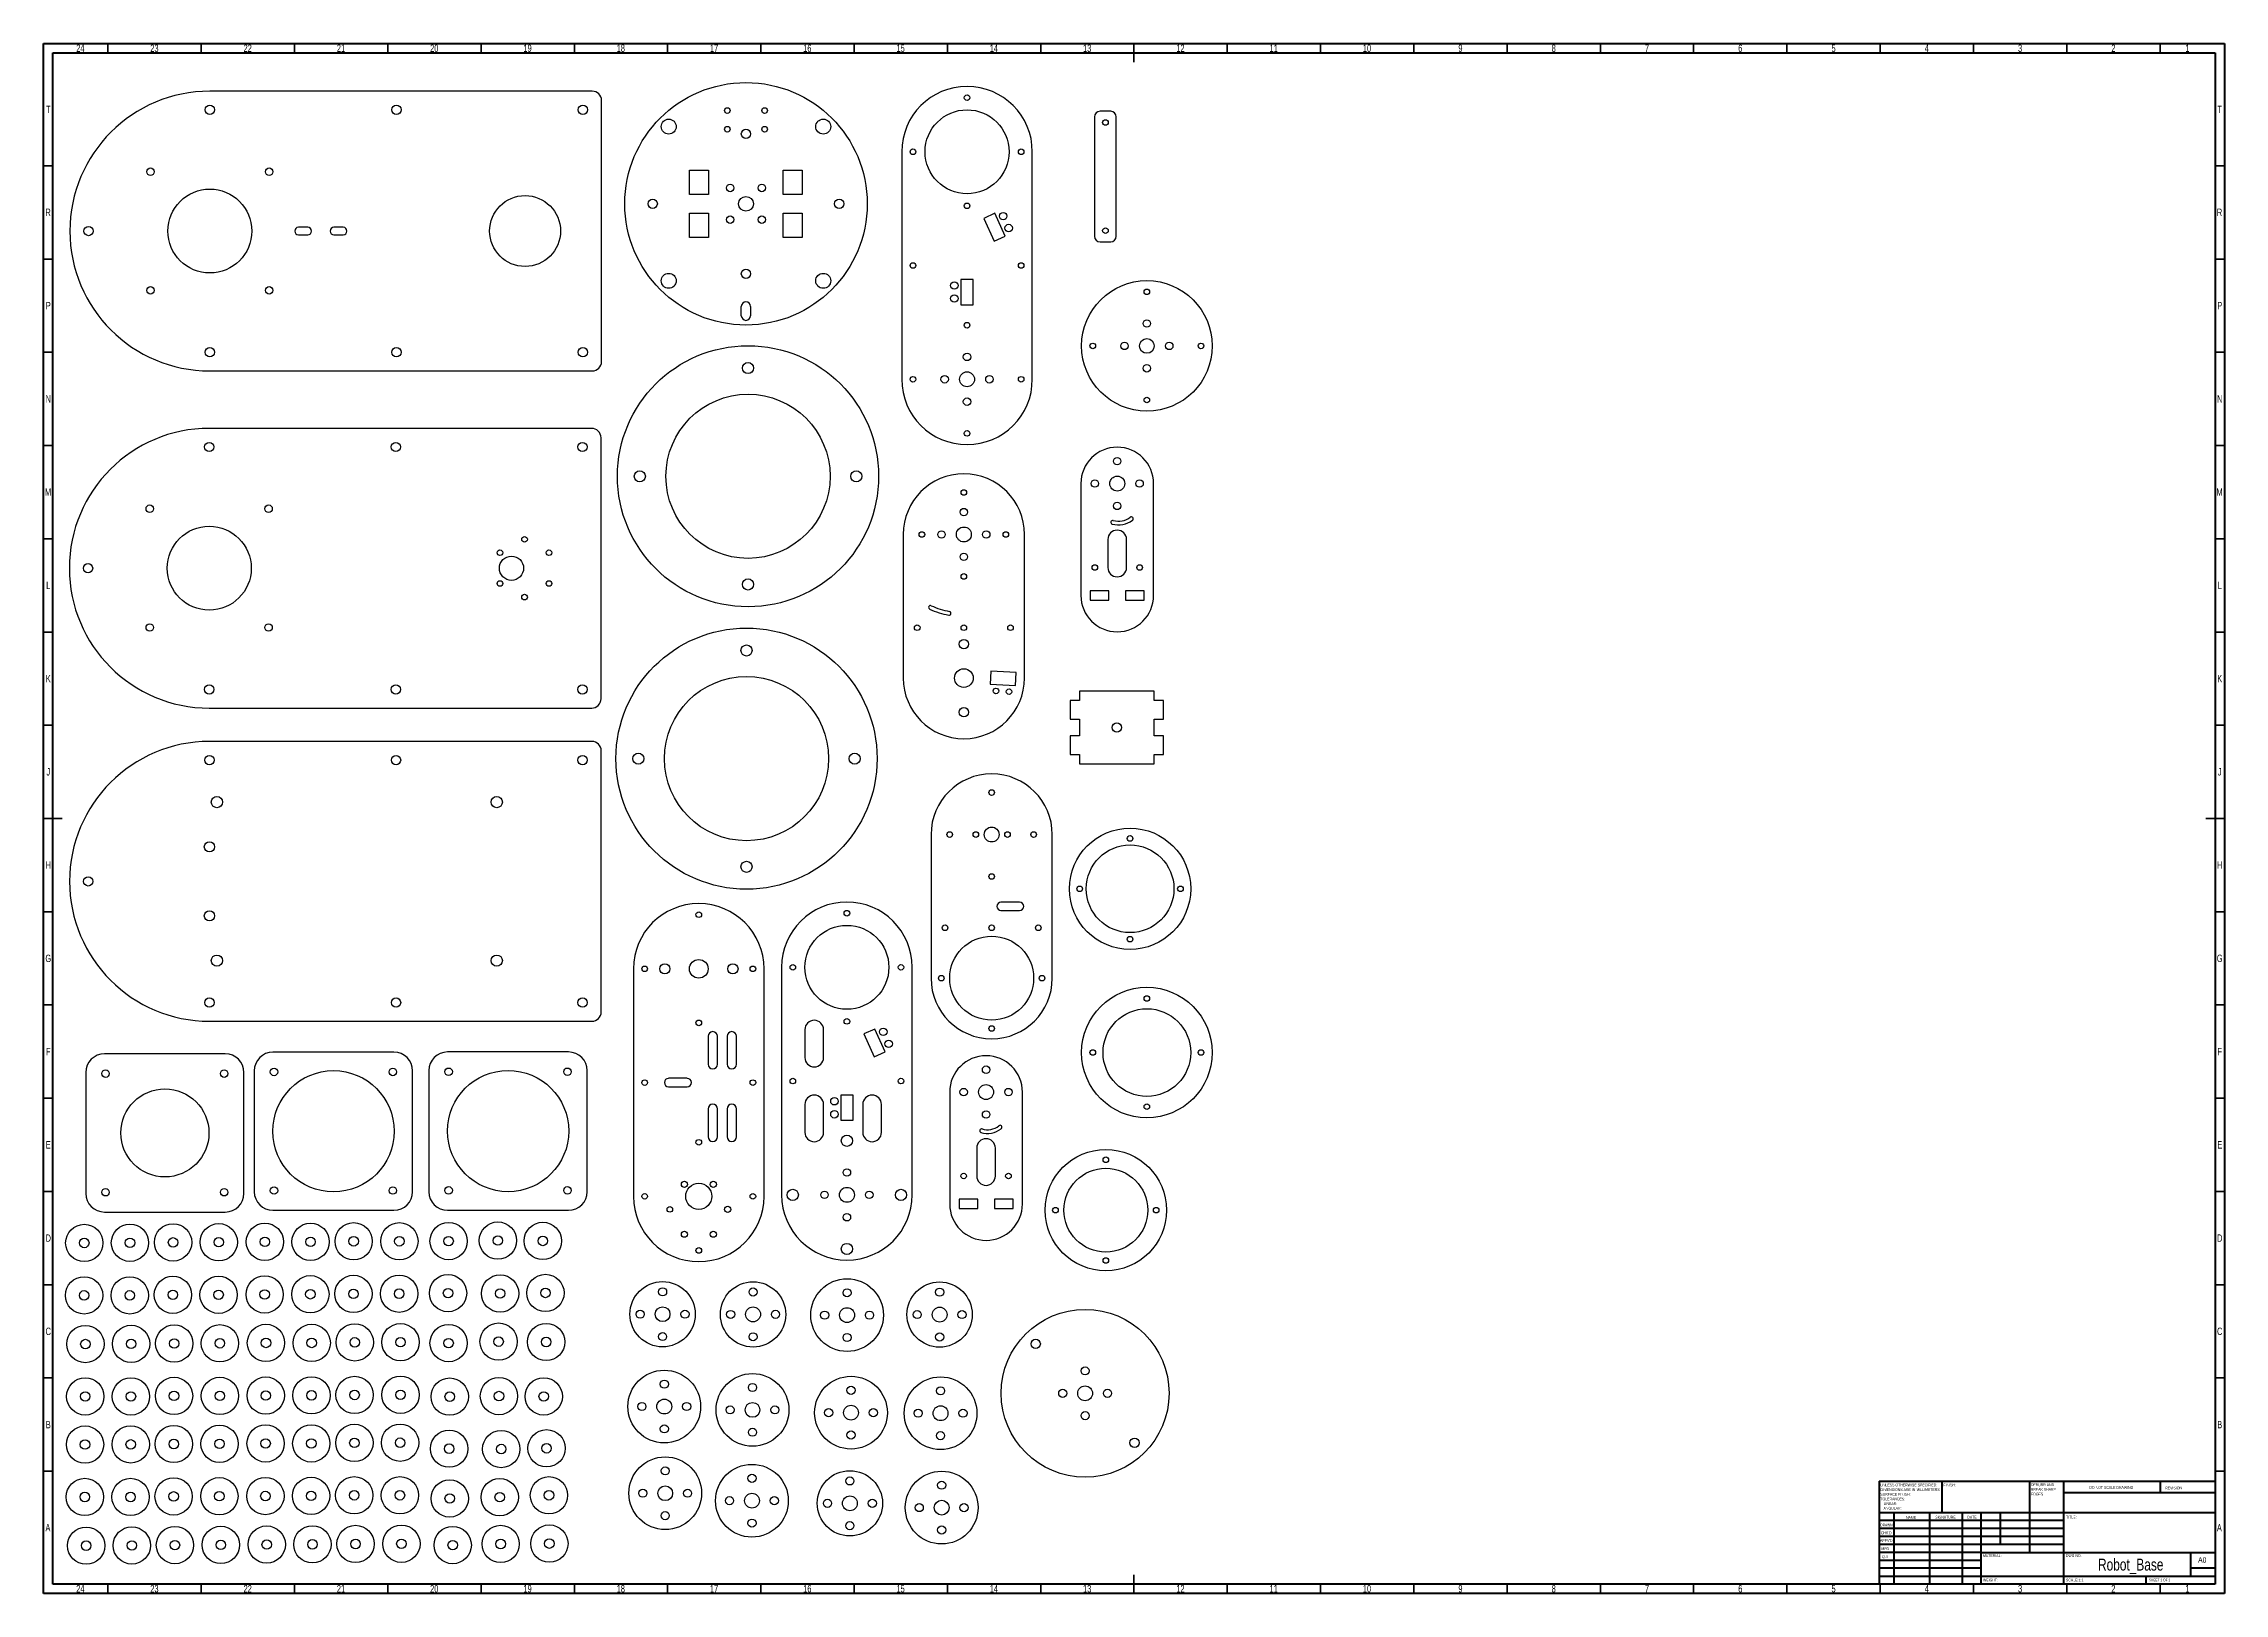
# Model space of a CAD drawing. Header units: millimetres. Extents: x 15 to 1184, y 5 to 836.
import ezdxf

# ---------------------------------------------------------------- set-up
doc = ezdxf.new("R2010")
doc.units = ezdxf.units.MM
doc.styles.add('SLDTEXTSTYLE0', font='TXT', dxfattribs={"width": 0.75})
doc.styles.add('SLDTEXTSTYLE1', font='TXT', dxfattribs={"width": 0.686449})
doc.styles.add('SLDTEXTSTYLE2', font='TXT', dxfattribs={"width": 0.6875})

# ---------------------------------------------------------------- blocks, each defined once
blk = doc.blocks.new('SW_NOTE_0')
at = {"color": 0, "linetype": 'Continuous', "lineweight": 0, "char_height": 1.5, "attachment_point": 1, "style": 'SLDTEXTSTYLE0'}
for s, insert in [('UNLESS OTHERWISE SPECIFIED:', (0, 1.9)), ('TOLERANCES:', (0, -5.6)), ('DIMENSIONS ARE IN MILLIMETERS', (0, -0.6)), ('SURFACE FINISH:', (0, -3.1)), ('ANGULAR:', (1.7, -10.6)), ('LINEAR:', (1.7, -8.1))]:
    blk.add_mtext(s, dxfattribs=dict(at, insert=insert))
blk = doc.blocks.new('SW_NOTE_0_1')
at = {"color": 0, "linetype": 'Continuous', "lineweight": 0, "char_height": 1.5, "attachment_point": 1, "style": 'SLDTEXTSTYLE0'}
for s, insert in [('DEBURR AND', (0, 1.9)), ('BREAK SHARP', (0, -0.6)), ('EDGES', (0, -3.1))]:
    blk.add_mtext(s, dxfattribs=dict(at, insert=insert))

msp = doc.modelspace()

# ---------------------------------------------------------------- linework, layer by layer
at = {"color": 7, "linetype": 'Continuous', "lineweight": 70}
for p, q in [((15, 5), (15, 836)), ((15, 836), (1184, 836)), ((20, 10), (20, 831)), ((20, 831), (1179, 831)), ((1179, 831), (1179, 10)), ((1184, 836), (1184, 5)), ((1184, 5), (15, 5)), ((1179, 10), (20, 10))]:
    msp.add_line(p, q, dxfattribs=at)
at = {"color": 7, "linetype": 'Continuous', "lineweight": 35}
for p, q in [((49.5, 831), (49.5, 836)), ((99.5, 831), (99.5, 836)), ((149.5, 831), (149.5, 836)), ((199.5, 831), (199.5, 836)), ((249.5, 831), (249.5, 836)), ((299.5, 831), (299.5, 836)), ((349.5, 831), (349.5, 836)), ((399.5, 831), (399.5, 836)), ((449.5, 831), (449.5, 836)), ((499.5, 831), (499.5, 836)), ((549.5, 831), (549.5, 836)), ((599.5, 836), (599.5, 826)), ((599.5, 831), (599.5, 836)), ((649.5, 831), (649.5, 836)), ((699.5, 831), (699.5, 836)), ((749.5, 831), (749.5, 836)), ((799.5, 831), (799.5, 836)), ((849.5, 831), (849.5, 836)), ((899.5, 831), (899.5, 836)), ((949.5, 831), (949.5, 836)), ((999.5, 831), (999.5, 836)), ((1049.5, 831), (1049.5, 836)), ((1099.5, 831), (1099.5, 836)), ((1149.5, 831), (1149.5, 836)), ((20, 770.5), (15, 770.5)), ((1179, 770.5), (1184, 770.5)), ((20, 720.5), (15, 720.5)), ((1179, 720.5), (1184, 720.5)), ((20, 670.5), (15, 670.5)), ((1179, 670.5), (1184, 670.5)), ((20, 620.5), (15, 620.5)), ((1179, 620.5), (1184, 620.5)), ((20, 570.5), (15, 570.5)), ((1179, 570.5), (1184, 570.5)), ((20, 520.5), (15, 520.5)), ((1179, 520.5), (1184, 520.5)), ((20, 470.5), (15, 470.5)), ((1179, 470.5), (1184, 470.5)), ((15, 420.5), (25, 420.5)), ((20, 420.5), (15, 420.5)), ((1184, 420.5), (1174, 420.5)), ((1179, 420.5), (1184, 420.5)), ((20, 370.5), (15, 370.5)), ((1179, 370.5), (1184, 370.5)), ((20, 320.5), (15, 320.5)), ((1179, 320.5), (1184, 320.5)), ((20, 270.5), (15, 270.5)), ((1179, 270.5), (1184, 270.5)), ((20, 220.5), (15, 220.5)), ((1179, 220.5), (1184, 220.5)), ((20, 170.5), (15, 170.5)), ((1179, 170.5), (1184, 170.5)), ((20, 120.5), (15, 120.5)), ((1179, 120.5), (1184, 120.5)), ((20, 70.5), (15, 70.5)), ((1179, 70.5), (1184, 70.5)), ((599.5, 5), (599.5, 15)), ((49.5, 10), (49.5, 5)), ((99.5, 10), (99.5, 5)), ((149.5, 10), (149.5, 5)), ((199.5, 10), (199.5, 5)), ((249.5, 10), (249.5, 5)), ((299.5, 10), (299.5, 5)), ((349.5, 10), (349.5, 5)), ((399.5, 10), (399.5, 5)), ((449.5, 10), (449.5, 5)), ((499.5, 10), (499.5, 5)), ((549.5, 10), (549.5, 5)), ((599.5, 10), (599.5, 5)), ((649.5, 10), (649.5, 5)), ((699.5, 10), (699.5, 5)), ((749.5, 10), (749.5, 5)), ((799.5, 10), (799.5, 5)), ((849.5, 10), (849.5, 5)), ((899.5, 10), (899.5, 5)), ((949.5, 10), (949.5, 5)), ((999.5, 10), (999.5, 5)), ((1049.5, 10), (1049.5, 5)), ((1099.5, 10), (1099.5, 5)), ((1149.5, 10), (1149.5, 5))]:
    msp.add_line(p, q, dxfattribs=at)
at = {"color": 7, "linetype": 'Continuous', "lineweight": 25}
for p, q in [((309.1, 810.5), (104.1, 810.5)), ((314.1, 665.5), (314.1, 805.5)), ((578.3, 796.7), (578.3, 732.7)), ((587, 799.7), (581.3, 799.7)), ((590, 732.7), (590, 796.7)), ((475, 778), (475, 656)), ((545, 656), (545, 778)), ((361.3, 768.1), (371.5, 768.1)), ((361.3, 755.1), (361.3, 768.1)), ((371.5, 768.1), (371.5, 755.1)), ((411.5, 768.1), (421.7, 768.1)), ((411.5, 755.1), (411.5, 768.1)), ((421.7, 768.1), (421.7, 755.1)), ((371.5, 755.1), (361.3, 755.1)), ((421.7, 755.1), (411.5, 755.1)), ((156.6, 737.5), (151.6, 737.5)), ((175.6, 737.5), (170.6, 737.5)), ((361.3, 732.1), (361.3, 745.1)), ((361.3, 745.1), (371.5, 745.1)), ((371.5, 745.1), (371.5, 732.1)), ((411.5, 745.1), (421.7, 745.1)), ((411.5, 732.1), (411.5, 745.1)), ((421.7, 745.1), (421.7, 732.1)), ((524.9, 745), (519, 742.3)), ((519, 742.3), (524.5, 730)), ((530.4, 732.7), (524.9, 745)), ((151.6, 733.5), (156.6, 733.5)), ((170.6, 733.5), (175.6, 733.5)), ((371.5, 732.1), (361.3, 732.1)), ((421.7, 732.1), (411.5, 732.1)), ((524.5, 730), (530.4, 732.7)), ((581.3, 729.7), (587, 729.7)), ((513.2, 709.5), (506.7, 709.5)), ((506.7, 709.5), (506.7, 696)), ((513.2, 696), (513.2, 709.5)), ((389, 690.1), (389, 695.1)), ((394, 695.1), (394, 690.1)), ((506.7, 696), (513.2, 696)), ((104.1, 660.5), (309.1, 660.5)), ((308.8, 629.7), (103.8, 629.7)), ((313.8, 484.7), (313.8, 624.7)), ((571, 600.1), (571, 540.1)), ((610, 540.1), (610, 600.1)), ((475.8, 572.8), (475.8, 495.8)), ((540.8, 495.8), (540.8, 572.8)), ((585.5, 570.1), (585.5, 555.1)), ((595.5, 555.1), (595.5, 570.1)), ((586, 542.6), (576, 542.6)), ((576, 542.6), (576, 537.6)), ((586, 537.6), (586, 542.6)), ((605, 542.6), (595, 542.6)), ((595, 542.6), (595, 537.6)), ((605, 537.6), (605, 542.6)), ((576, 537.6), (586, 537.6)), ((595, 537.6), (605, 537.6)), ((522.8, 499.5), (522.4, 492.5)), ((522.4, 492.5), (536, 491.8)), ((536.4, 498.7), (522.8, 499.5)), ((536, 491.8), (536.4, 498.7)), ((103.8, 479.7), (308.8, 479.7)), ((565.3, 483.8), (565.3, 473.8)), ((570.3, 483.8), (565.3, 483.8)), ((570.3, 488.8), (570.3, 483.8)), ((610.3, 488.8), (570.3, 488.8)), ((610.3, 483.8), (610.3, 488.8)), ((615.3, 483.8), (610.3, 483.8)), ((615.3, 473.8), (615.3, 483.8)), ((565.3, 473.8), (570.3, 473.8)), ((570.3, 473.8), (570.3, 464.8)), ((610.3, 473.8), (615.3, 473.8)), ((610.3, 464.8), (610.3, 473.8)), ((308.9, 461.8), (103.9, 461.8)), ((313.9, 316.8), (313.9, 456.8)), ((565.3, 464.8), (565.3, 454.8)), ((570.3, 464.8), (565.3, 464.8)), ((615.3, 464.8), (610.3, 464.8)), ((615.3, 454.8), (615.3, 464.8)), ((565.3, 454.8), (570.3, 454.8)), ((570.3, 454.8), (570.3, 449.8)), ((570.3, 449.8), (610.3, 449.8)), ((610.3, 454.8), (615.3, 454.8)), ((610.3, 449.8), (610.3, 454.8)), ((490.7, 411.9), (490.7, 334.9)), ((555.7, 334.9), (555.7, 411.9)), ((538.2, 375.7), (528.2, 375.7)), ((528.2, 371.2), (538.2, 371.2)), ((331.2, 339.9), (331.2, 217.9)), ((401.2, 217.9), (401.2, 339.9)), ((410.6, 340.7), (410.6, 218.7)), ((480.6, 218.7), (480.6, 340.7)), ((103.9, 311.8), (308.9, 311.8)), ((423.1, 307.3), (423.1, 292.3)), ((433.1, 292.3), (433.1, 307.3)), ((460.5, 307.6), (454.6, 305)), ((454.6, 305), (460.2, 292.7)), ((466.1, 295.3), (460.5, 307.6)), ((112.4, 294.3), (47.6, 294.3)), ((202.8, 295.2), (137.9, 295.2)), ((296.4, 295.3), (231.5, 295.3)), ((371.2, 303.7), (371.2, 288.7)), ((376.2, 288.7), (376.2, 303.7)), ((381.4, 303.7), (381.4, 288.7)), ((386.4, 288.7), (386.4, 303.7)), ((460.2, 292.7), (466.1, 295.3)), ((37.6, 284.3), (37.6, 219.5)), ((122.4, 219.5), (122.4, 284.3)), ((127.9, 285.2), (127.9, 220.4)), ((212.8, 220.4), (212.8, 285.2)), ((221.5, 285.3), (221.5, 220.4)), ((306.4, 220.4), (306.4, 285.3)), ((360, 281.2), (350, 281.2)), ((350, 276.7), (360, 276.7)), ((448.9, 272.2), (442.4, 272.2)), ((442.4, 272.2), (442.4, 258.7)), ((448.9, 258.7), (448.9, 272.2)), ((500.7, 273.8), (500.7, 213.8)), ((539.7, 213.8), (539.7, 273.8)), ((371.2, 264.8), (371.2, 249.8)), ((376.2, 249.8), (376.2, 264.8)), ((381.4, 264.8), (381.4, 249.8)), ((386.4, 249.8), (386.4, 264.8)), ((423.1, 267.2), (423.1, 252.2)), ((433.1, 252.2), (433.1, 267.2)), ((442.4, 258.7), (448.9, 258.7)), ((454.1, 267.2), (454.1, 252.2)), ((464.1, 252.2), (464.1, 267.2)), ((515.2, 243.8), (515.2, 228.8)), ((525.2, 228.8), (525.2, 243.8)), ((231.5, 210.4), (296.4, 210.4)), ((515.7, 216.3), (505.7, 216.3)), ((505.7, 216.3), (505.7, 211.3)), ((505.7, 211.3), (515.7, 211.3)), ((515.7, 211.3), (515.7, 216.3)), ((534.7, 216.3), (524.7, 216.3)), ((524.7, 216.3), (524.7, 211.3)), ((524.7, 211.3), (534.7, 211.3)), ((534.7, 211.3), (534.7, 216.3)), ((47.6, 209.5), (112.4, 209.5)), ((137.9, 210.4), (202.8, 210.4))]:
    msp.add_line(p, q, dxfattribs=at)
at = {"color": 7, "linetype": 'Continuous', "lineweight": 50}
for p, q in [((999, 65.2), (1179, 65.2)), ((999, 65.2), (999, 10)), ((1032.8, 48.2), (1032.8, 65.2)), ((1079.6, 65.2), (1079.6, 27)), ((1097.8, 65.2), (1097.8, 10)), ((1179, 58.9), (1097.8, 58.9)), ((1149.8, 58.9), (1149.8, 65.2)), ((1179, 48.2), (999, 48.2)), ((1006.8, 48.2), (1006.8, 10)), ((1026, 48.2), (1026, 10)), ((1043.4, 48.2), (1043.4, 10)), ((1053.6, 10), (1053.6, 48.2)), ((1064, 31.2), (1064, 48.2)), ((1097.8, 44), (999, 44)), ((1097.8, 39.8), (999, 39.8)), ((1097.8, 35.5), (999, 35.5)), ((1097.8, 31.2), (999, 31.2)), ((1053.6, 27), (999, 27)), ((1053.6, 27), (1179, 27)), ((1166, 14.2), (1166, 27)), ((1053.6, 22.7), (999, 22.7)), ((1053.6, 18.5), (999, 18.5)), ((999, 14.2), (1179, 14.2)), ((1142, 10), (1142, 14.2)), ((1179, 18.5), (1166, 18.5))]:
    msp.add_line(p, q, dxfattribs=at)
at = {"color": 7, "linetype": 'Continuous', "lineweight": 25}
for centre, radius in [((391.5, 750.1), 65), ((510, 807), 1.5), ((104.1, 800.5), 2.5), ((204.1, 800.5), 2.5), ((304.1, 800.5), 2.5), ((350.1, 791.5), 4), ((381.5, 800.1), 1.5), ((401.5, 800.1), 1.5), ((432.9, 791.5), 4), ((510, 778), 22.5), ((584.2, 793.7), 1.5), ((381.5, 790.1), 1.5), ((391.5, 787.6), 2.5), ((401.5, 790.1), 1.5), ((481, 778), 1.5), ((539, 778), 1.5), ((72.3, 767.3), 2), ((135.9, 767.3), 2), ((383, 758.6), 2), ((400, 758.6), 2), ((104.1, 735.5), 22.5), ((273.1, 735.5), 19), ((341.5, 750.1), 2.5), ((391.5, 750.1), 3.95), ((441.5, 750.1), 2.5), ((510, 749), 1.5), ((39.1, 735.5), 2.5), ((383, 741.6), 2), ((400, 741.6), 2), ((529.4, 743.5), 2), ((532.3, 737.1), 2), ((584.2, 735.7), 1.5), ((391.5, 712.6), 2.5), ((481, 717), 1.5), ((539, 717), 1.5), ((72.3, 703.7), 2), ((135.9, 703.7), 2), ((350.1, 708.8), 4), ((432.9, 708.8), 4), ((503.2, 706.3), 2), ((606.4, 673.9), 35), ((606.4, 702.9), 1.49), ((503.2, 699.3), 2), ((510, 685), 1.5), ((606.4, 685.9), 2), ((104.1, 670.5), 2.5), ((204.1, 670.5), 2.5), ((304.1, 670.5), 2.5), ((392.6, 604), 70), ((510, 668), 2), ((577.4, 673.9), 1.49), ((594.4, 673.9), 2), ((606.4, 673.9), 3.95), ((618.4, 673.9), 2), ((635.4, 673.9), 1.49), ((392.6, 662), 2.98), ((481, 656), 1.5), ((498, 656), 2), ((510, 656), 4), ((522, 656), 2), ((539, 656), 1.5), ((606.4, 661.9), 2), ((392.6, 604), 44), ((510, 644), 2), ((606.4, 644.9), 1.49), ((103.8, 619.7), 2.5), ((203.8, 619.7), 2.5), ((303.8, 619.7), 2.5), ((510, 627), 1.5), ((590.5, 612.1), 2), ((334.6, 604), 2.98), ((450.6, 604), 2.98), ((508.3, 595.3), 1.5), ((578.5, 600.1), 2), ((590.5, 600.1), 4), ((602.5, 600.1), 2), ((71.9, 586.6), 2), ((135.6, 586.6), 2), ((508.3, 584.8), 2), ((590.5, 588.1), 2), ((103.8, 554.7), 22.5), ((485.8, 572.8), 1.5), ((496.3, 572.8), 2), ((508.3, 572.8), 4), ((520.3, 572.8), 2), ((530.8, 572.8), 1.5), ((259.6, 563), 1.5), ((265.8, 554.7), 6.5), ((272.8, 570.2), 1.5), ((285.9, 563), 1.5), ((508.3, 560.8), 2), ((38.8, 554.7), 2.5), ((508.3, 550.3), 1.5), ((578.5, 555.1), 1.5), ((602.5, 555.1), 1.5), ((259.6, 546.5), 1.5), ((272.8, 539.2), 1.5), ((285.9, 546.5), 1.5), ((392.6, 546), 2.98), ((71.9, 522.9), 2), ((135.6, 522.9), 2), ((391.8, 452.6), 70), ((483.3, 522.8), 1.5), ((508.3, 514), 2.5), ((508.3, 522.8), 1.5), ((533.3, 522.8), 1.5), ((391.8, 510.6), 2.98), ((103.8, 489.7), 2.5), ((203.8, 489.7), 2.5), ((303.8, 489.7), 2.5), ((391.8, 452.6), 44), ((508.3, 495.8), 5), ((508.3, 477.5), 2.5), ((525.5, 488.9), 1.5), ((532.5, 488.5), 1.5), ((590.3, 469.3), 2.5), ((103.9, 451.8), 2.5), ((203.9, 451.8), 2.5), ((303.9, 451.8), 2.5), ((333.8, 452.6), 2.98), ((449.8, 452.6), 2.98), ((523.2, 434.4), 1.5), ((107.9, 429.3), 3), ((257.9, 429.3), 3), ((500.7, 411.9), 1.5), ((514.7, 411.9), 1.5), ((523.2, 411.9), 4), ((531.7, 411.9), 1.5), ((545.7, 411.9), 1.5), ((597.4, 382.8), 32.5), ((597.4, 409.8), 1.5), ((103.9, 405.3), 2.75), ((391.8, 394.6), 2.98), ((597.4, 382.8), 23.5), ((38.9, 386.8), 2.5), ((523.2, 389.4), 1.5), ((570.4, 382.8), 1.5), ((624.4, 382.8), 1.5), ((103.9, 368.3), 2.75), ((366.2, 368.9), 1.5), ((445.6, 340.7), 22.5), ((445.6, 369.7), 1.5), ((498.2, 361.9), 1.5), ((523.2, 361.9), 1.5), ((548.2, 361.9), 1.5), ((523.2, 334.9), 22.5), ((597.4, 355.8), 1.5), ((107.9, 344.3), 3), ((257.9, 344.3), 3), ((337.2, 339.9), 1.5), ((348, 339.9), 2.75), ((366.2, 339.9), 5), ((384.5, 339.9), 2.75), ((395.2, 339.9), 1.5), ((416.6, 340.7), 1.5), ((474.6, 340.7), 1.5), ((496.2, 334.9), 1.5), ((550.2, 334.9), 1.5), ((606.4, 295), 35), ((103.9, 321.8), 2.5), ((203.9, 321.8), 2.5), ((303.9, 321.8), 2.5), ((606.4, 295), 23.5), ((606.4, 324), 1.49), ((366.2, 310.9), 1.5), ((445.6, 311.7), 1.5), ((465.1, 306.1), 2), ((523.2, 307.9), 1.5), ((468, 299.7), 2), ((577.4, 295), 1.49), ((635.4, 295), 1.49), ((48.2, 283.7), 2), ((111.8, 283.7), 2), ((138.5, 284.6), 2), ((170.4, 252.8), 32.5), ((202.2, 284.6), 2), ((232.1, 284.7), 2), ((264, 252.9), 32.5), ((295.8, 284.7), 2), ((416.6, 279.7), 1.5), ((474.6, 279.7), 1.5), ((520.2, 285.8), 2), ((80, 251.9), 23.6), ((337.2, 278.9), 1.5), ((395.2, 278.9), 1.5), ((438.9, 268.9), 2), ((508.2, 273.8), 2), ((520.2, 273.8), 4), ((532.2, 273.8), 2), ((438.9, 261.9), 2), ((520.2, 261.8), 2), ((606.4, 266), 1.49), ((366.2, 246.9), 1.5), ((445.6, 247.7), 3), ((584.4, 210.5), 32.5), ((584.4, 237.5), 1.5), ((138.5, 221), 2), ((202.2, 221), 2), ((232.1, 221.1), 2), ((295.8, 221.1), 2), ((358.5, 224.3), 1.65), ((366.2, 217.9), 7), ((374, 224.3), 1.65), ((445.6, 218.7), 4), ((445.6, 230.7), 2), ((508.2, 228.8), 1.5), ((532.2, 228.8), 1.5), ((584.4, 210.5), 22.5), ((48.2, 220.1), 2), ((111.8, 220.1), 2), ((337.2, 217.9), 1.5), ((350.7, 210.9), 1.5), ((381.7, 210.9), 1.65), ((395.2, 217.9), 1.5), ((416.6, 218.7), 3), ((433.6, 218.7), 2), ((457.6, 218.7), 2), ((474.6, 218.7), 3), ((557.4, 210.5), 1.5), ((611.4, 210.5), 1.5), ((36.8, 192.9), 10), ((61.3, 193), 10), ((84.4, 193.2), 10), ((108.9, 193.3), 10), ((133.6, 193.5), 10), ((158.1, 193.5), 10), ((181.2, 193.8), 10), ((205.7, 193.8), 10), ((232.1, 193.9), 10), ((258.5, 194.2), 10), ((282.6, 194), 10), ((358.5, 197.6), 1.65), ((374, 197.6), 1.65), ((445.6, 206.7), 2), ((36.8, 192.9), 2.55), ((61.3, 193), 2.55), ((84.4, 193.2), 2.55), ((108.9, 193.3), 2.55), ((133.6, 193.5), 2.55), ((158.1, 193.5), 2.55), ((181.2, 193.8), 2.55), ((205.7, 193.8), 2.55), ((232.1, 193.9), 2.55), ((258.5, 194.2), 2.55), ((282.6, 194), 2.55), ((366.2, 188.9), 1.5), ((445.6, 189.7), 3), ((158, 165.4), 10), ((181.1, 165.6), 10), ((205.6, 165.7), 10), ((231.8, 166), 10), ((259.7, 165.8), 10), ((284, 166.1), 10), ((584.4, 183.5), 1.5), ((36.7, 164.8), 10), ((36.7, 164.8), 2.55), ((61.2, 164.8), 10), ((61.2, 164.8), 2.55), ((84.3, 165.1), 10), ((84.3, 165.1), 2.55), ((108.8, 165.1), 10), ((108.8, 165.1), 2.55), ((133.5, 165.3), 10), ((133.5, 165.3), 2.55), ((158, 165.4), 2.55), ((181.1, 165.6), 2.55), ((205.6, 165.7), 2.55), ((231.8, 166), 2.55), ((259.7, 165.8), 2.55), ((284, 166.1), 2.55), ((346.8, 154.7), 17.5), ((346.8, 166.7), 2.18), ((395.3, 154.6), 17.5), ((395.3, 166.6), 2.17), ((445.7, 154.2), 19.5), ((445.7, 166.2), 2.17), ((495.3, 154.5), 17.5), ((495.3, 166.5), 2.18), ((334.8, 154.7), 2.18), ((346.8, 154.7), 3.97), ((358.8, 154.7), 2.18), ((383.3, 154.6), 2.17), ((395.3, 154.6), 3.98), ((407.3, 154.6), 2.18), ((433.7, 154.2), 2.17), ((445.7, 154.2), 3.98), ((457.7, 154.2), 2.18), ((483.3, 154.5), 2.18), ((495.3, 154.5), 3.98), ((507.3, 154.5), 2.18), ((573.3, 112.3), 45), ((37.4, 138.7), 10), ((37.4, 138.7), 2.55), ((61.9, 138.8), 10), ((61.9, 138.8), 2.55), ((85, 139), 10), ((85, 139), 2.55), ((109.5, 139.1), 10), ((109.5, 139.1), 2.55), ((134.2, 139.3), 10), ((134.2, 139.3), 2.55), ((158.7, 139.3), 10), ((158.7, 139.3), 2.55), ((181.8, 139.6), 10), ((181.8, 139.6), 2.55), ((206.3, 139.7), 10), ((206.3, 139.7), 2.55), ((232.1, 139.2), 10), ((232.1, 139.2), 2.55), ((258.9, 140), 10), ((258.9, 140), 2.55), ((284.4, 139.8), 10), ((284.4, 139.8), 2.55), ((346.8, 142.7), 2.17), ((395.3, 142.6), 2.17), ((445.7, 142.2), 2.17), ((495.3, 142.5), 2.18), ((546.8, 138.8), 2.5), ((37.3, 110.6), 10), ((61.8, 110.6), 10), ((84.9, 110.9), 10), ((109.5, 110.9), 10), ((134.1, 111.1), 10), ((158.6, 111.2), 10), ((181.7, 111.4), 10), ((206.3, 111.5), 10), ((232.7, 110.5), 10), ((259.1, 110.8), 10), ((283.1, 110.6), 10), ((347.7, 105.2), 19.5), ((347.7, 117.2), 2.18), ((395, 103.4), 19.5), ((395, 115.4), 2.17), ((447.8, 101.9), 19.5), ((495.8, 101.6), 19.5), ((573.3, 124.3), 2.18), ((37.3, 110.6), 2.55), ((61.8, 110.6), 2.55), ((84.9, 110.9), 2.55), ((109.5, 110.9), 2.55), ((134.1, 111.1), 2.55), ((158.6, 111.2), 2.55), ((181.7, 111.4), 2.55), ((206.3, 111.5), 2.55), ((232.7, 110.5), 2.55), ((259.1, 110.8), 2.55), ((283.1, 110.6), 2.55), ((335.7, 105.2), 2.18), ((347.7, 105.2), 3.98), ((359.7, 105.2), 2.17), ((383, 103.4), 2.17), ((395, 103.4), 3.97), ((407, 103.4), 2.17), ((447.8, 101.9), 3.98), ((447.8, 113.9), 2.18), ((495.8, 101.6), 3.98), ((495.8, 113.6), 2.18), ((561.3, 112.3), 2.18), ((573.3, 112.3), 3.98), ((585.3, 112.3), 2.18), ((37.2, 84.8), 10), ((61.7, 84.9), 10), ((84.8, 85.1), 10), ((109.3, 85.2), 10), ((134, 85.4), 10), ((158.5, 85.4), 10), ((181.6, 85.7), 10), ((206.1, 85.8), 10), ((347.7, 93.2), 2.18), ((395, 91.4), 2.17), ((435.8, 101.9), 2.18), ((459.8, 101.9), 2.18), ((483.8, 101.6), 2.18), ((507.8, 101.6), 2.18), ((573.3, 100.3), 2.18), ((37.2, 84.8), 2.55), ((61.7, 84.9), 2.55), ((84.8, 85.1), 2.55), ((109.3, 85.2), 2.55), ((134, 85.4), 2.55), ((158.5, 85.4), 2.55), ((181.6, 85.7), 2.55), ((206.1, 85.8), 2.55), ((232.4, 82.6), 10), ((232.4, 82.6), 2.55), ((260.3, 82.4), 10), ((260.3, 82.4), 2.55), ((284.6, 82.8), 10), ((284.6, 82.8), 2.55), ((447.8, 89.9), 2.18), ((495.8, 89.6), 2.18), ((599.8, 85.8), 2.5), ((348.2, 58.7), 19.5), ((348.2, 70.7), 2.17), ((394.7, 54.7), 19.5), ((447.2, 53.3), 17.5), ((496.4, 51), 19.5), ((37.1, 56.7), 10), ((37.1, 56.7), 2.55), ((61.6, 56.7), 10), ((61.6, 56.7), 2.55), ((84.7, 57), 10), ((84.7, 57), 2.55), ((109.2, 57.1), 10), ((109.2, 57.1), 2.55), ((133.9, 57.2), 10), ((133.9, 57.2), 2.55), ((158.4, 57.3), 10), ((158.4, 57.3), 2.55), ((181.5, 57.6), 10), ((181.5, 57.6), 2.55), ((206, 57.6), 10), ((206, 57.6), 2.55), ((232.7, 55.9), 10), ((259.5, 56.6), 10), ((259.5, 56.6), 2.55), ((285.9, 57.6), 10), ((285.9, 57.6), 2.55), ((336.2, 58.7), 2.18), ((348.2, 58.7), 3.97), ((360.2, 58.7), 2.17), ((394.7, 54.7), 3.98), ((394.7, 66.7), 2.18), ((447.2, 65.3), 2.17), ((496.4, 63), 2.17), ((232.7, 55.9), 2.55), ((348.2, 46.7), 2.17), ((382.7, 54.7), 2.18), ((406.7, 54.7), 2.17), ((435.2, 53.3), 2.17), ((447.2, 53.3), 3.98), ((459.2, 53.3), 2.18), ((484.4, 51), 2.17), ((496.4, 51), 3.97), ((508.4, 51), 2.18), ((37.8, 30.6), 10), ((62.3, 30.7), 10), ((85.4, 30.9), 10), ((110, 31), 10), ((134.6, 31.2), 10), ((159.1, 31.3), 10), ((182.2, 31.5), 10), ((206.8, 31.6), 10), ((234.3, 30.9), 10), ((260, 31.5), 10), ((286.1, 31.7), 10), ((394.7, 42.7), 2.18), ((447.2, 41.3), 2.17), ((496.4, 39), 2.17), ((37.8, 30.6), 2.55), ((62.3, 30.7), 2.55), ((85.4, 30.9), 2.55), ((110, 31), 2.55), ((134.6, 31.2), 2.55), ((159.1, 31.3), 2.55), ((182.2, 31.5), 2.55), ((206.8, 31.6), 2.55), ((234.3, 30.9), 2.55), ((260, 31.5), 2.55), ((286.1, 31.7), 2.55)]:
    msp.add_circle(centre, radius, dxfattribs=at)
for centre, radius, start, end in [((104.1, 735.5), 75, 90, 270), ((309.1, 805.5), 5, 0, 90), ((510, 778), 35, 0, 180), ((581.3, 796.7), 3, 90, 180), ((587, 796.7), 3, 0, 90), ((151.6, 735.5), 2, 90, 270), ((156.6, 735.5), 2, 270, 90), ((170.6, 735.5), 2, 90, 270), ((175.6, 735.5), 2, 270, 90), ((581.3, 732.7), 3, 180, 270), ((587, 732.7), 3, 270, 0), ((391.5, 695.1), 2.5, 0, 180), ((391.5, 690.1), 2.5, 180, 0), ((309.1, 665.5), 5, 270, 0), ((510, 656), 35, 180, 0), ((103.8, 554.7), 75, 90, 270), ((308.8, 624.7), 5, 0, 90), ((590.5, 600.1), 19.5, 0, 180), ((508.3, 572.8), 32.5, 0, 180), ((590.5, 570.1), 5, 0, 180), ((588.1, 579.3), 1, 73.2695, 253.2695), ((591.3, 589.9), 12, 253.2695, 308.2042), ((591.3, 589.9), 10, 253.2695, 308.2042), ((598.1, 581.2), 1, 308.2042, 128.2042), ((590.5, 555.1), 5, 180, 0), ((590.5, 540.1), 19.5, 180, 0), ((490.4, 533.7), 1, 65.3732, 245.3732), ((508.3, 572.8), 44, 245.3732, 259.3773), ((508.3, 572.8), 42, 245.3732, 259.3773), ((500.4, 530.5), 1, 259.3773, 79.3773), ((508.3, 495.8), 32.5, 180, 0), ((308.8, 484.7), 5, 270, 0), ((103.9, 386.8), 75, 90, 270), ((308.9, 456.8), 5, 0, 90), ((523.2, 411.9), 32.5, 0, 180), ((366.2, 339.9), 35, 0, 180), ((445.6, 340.7), 35, 0, 180), ((528.2, 373.4), 2.25, 90, 270), ((538.2, 373.4), 2.25, 270, 90), ((523.2, 334.9), 32.5, 180, 0), ((308.9, 316.8), 5, 270, 0), ((373.7, 303.7), 2.5, 0, 180), ((383.9, 303.7), 2.5, 0, 180), ((428.1, 307.3), 5, 0, 180), ((47.6, 284.3), 10, 90, 180), ((112.4, 284.3), 10, 0, 90), ((137.9, 285.2), 10, 90, 180), ((202.8, 285.2), 10, 0, 90), ((231.5, 285.3), 10, 90, 180), ((296.4, 285.3), 10, 0, 90), ((428.1, 292.3), 5, 180, 0), ((520.2, 273.8), 19.5, 0, 180), ((350, 278.9), 2.25, 90, 270), ((360, 278.9), 2.25, 270, 90), ((373.7, 288.7), 2.5, 180, 0), ((383.9, 288.7), 2.5, 180, 0), ((428.1, 267.2), 5, 0, 180), ((459.1, 267.2), 5, 0, 180), ((373.7, 264.8), 2.5, 0, 180), ((383.9, 264.8), 2.5, 0, 180), ((373.7, 249.8), 2.5, 180, 0), ((383.9, 249.8), 2.5, 180, 0), ((428.1, 252.2), 5, 180, 0), ((459.1, 252.2), 5, 180, 0), ((520.2, 243.8), 5, 0, 180), ((517.8, 253.1), 1, 73.2695, 253.2695), ((520.9, 263.6), 12, 253.2695, 308.2042), ((520.9, 263.6), 10, 253.2695, 308.2042), ((527.7, 255), 1, 308.2042, 128.2042), ((520.2, 228.8), 5, 180, 0), ((47.6, 219.5), 10, 180, 270), ((112.4, 219.5), 10, 270, 0), ((137.9, 220.4), 10, 180, 270), ((202.8, 220.4), 10, 270, 0), ((231.5, 220.4), 10, 180, 270), ((296.4, 220.4), 10, 270, 0), ((366.2, 217.9), 35, 180, 0), ((445.6, 218.7), 35, 180, 0), ((520.2, 213.8), 19.5, 180, 0)]:
    msp.add_arc(centre, radius, start, end, dxfattribs=at)

# ---------------------------------------------------------------- block references
at = {"color": 7, "linetype": 'Continuous', "lineweight": 0}
for name, p in [('SW_NOTE_0', (999.6, 62)), ('SW_NOTE_0_1', (1080.3, 62.1))]:
    msp.add_blockref(name, p, dxfattribs=at)

# ---------------------------------------------------------------- texts
for s, insert, char_height, attachment_point, style in [('24', (34.7, 835.5), 3.97, 2, 'SLDTEXTSTYLE0'), ('23', (74.4, 835.5), 3.97, 2, 'SLDTEXTSTYLE0'), ('22', (124.4, 835.5), 3.97, 2, 'SLDTEXTSTYLE0'), ('21', (174.4, 835.5), 3.97, 2, 'SLDTEXTSTYLE0'), ('20', (224.4, 835.5), 3.97, 2, 'SLDTEXTSTYLE0'), ('19', (274.4, 835.5), 3.97, 2, 'SLDTEXTSTYLE0'), ('18', (324.4, 835.5), 3.97, 2, 'SLDTEXTSTYLE0'), ('17', (374.4, 835.5), 3.97, 2, 'SLDTEXTSTYLE0'), ('16', (424.4, 835.5), 3.97, 2, 'SLDTEXTSTYLE0'), ('15', (474.4, 835.5), 3.97, 2, 'SLDTEXTSTYLE0'), ('14', (524.4, 835.5), 3.97, 2, 'SLDTEXTSTYLE0'), ('13', (574.4, 835.5), 3.97, 2, 'SLDTEXTSTYLE0'), ('12', (624.4, 835.5), 3.97, 2, 'SLDTEXTSTYLE0'), ('11', (674.4, 835.5), 3.97, 2, 'SLDTEXTSTYLE0'), ('10', (724.4, 835.5), 3.97, 2, 'SLDTEXTSTYLE0'), ('9', (774.5, 835.5), 3.97, 2, 'SLDTEXTSTYLE0'), ('8', (824.5, 835.5), 3.97, 2, 'SLDTEXTSTYLE0'), ('7', (874.5, 835.5), 3.97, 2, 'SLDTEXTSTYLE0'), ('6', (924.5, 835.5), 3.97, 2, 'SLDTEXTSTYLE0'), ('5', (974.5, 835.5), 3.97, 2, 'SLDTEXTSTYLE0'), ('4', (1024.5, 835.5), 3.97, 2, 'SLDTEXTSTYLE0'), ('3', (1074.5, 835.5), 3.97, 2, 'SLDTEXTSTYLE0'), ('2', (1124.5, 835.5), 3.97, 2, 'SLDTEXTSTYLE0'), ('1', (1164.2, 835.5), 3.97, 2, 'SLDTEXTSTYLE0'), ('T', (17.5, 802.7), 3.97, 2, 'SLDTEXTSTYLE0'), ('T', (1181.5, 802.7), 3.97, 2, 'SLDTEXTSTYLE0'), ('R', (17.4, 747.5), 3.97, 2, 'SLDTEXTSTYLE0'), ('R', (1181.4, 747.5), 3.97, 2, 'SLDTEXTSTYLE0'), ('P', (17.5, 697.5), 3.97, 2, 'SLDTEXTSTYLE0'), ('P', (1181.5, 697.5), 3.97, 2, 'SLDTEXTSTYLE0'), ('N', (17.5, 647.5), 3.97, 2, 'SLDTEXTSTYLE0'), ('N', (1181.5, 647.5), 3.97, 2, 'SLDTEXTSTYLE0'), ('M', (17.4, 597.5), 3.97, 2, 'SLDTEXTSTYLE0'), ('M', (1181.4, 597.5), 3.97, 2, 'SLDTEXTSTYLE0'), ('L', (17.5, 547.5), 3.97, 2, 'SLDTEXTSTYLE0'), ('L', (1181.5, 547.5), 3.97, 2, 'SLDTEXTSTYLE0'), ('K', (17.5, 497.5), 3.97, 2, 'SLDTEXTSTYLE0'), ('K', (1181.5, 497.5), 3.97, 2, 'SLDTEXTSTYLE0'), ('J', (17.5, 447.5), 3.97, 2, 'SLDTEXTSTYLE0'), ('J', (1181.5, 447.5), 3.97, 2, 'SLDTEXTSTYLE0'), ('H', (17.5, 397.5), 3.97, 2, 'SLDTEXTSTYLE0'), ('H', (1181.5, 397.5), 3.97, 2, 'SLDTEXTSTYLE0'), ('G', (17.5, 347.5), 3.97, 2, 'SLDTEXTSTYLE0'), ('G', (1181.5, 347.5), 3.97, 2, 'SLDTEXTSTYLE0'), ('F', (17.5, 297.5), 3.97, 2, 'SLDTEXTSTYLE0'), ('F', (1181.5, 297.5), 3.97, 2, 'SLDTEXTSTYLE0'), ('E', (17.5, 247.5), 3.97, 2, 'SLDTEXTSTYLE0'), ('E', (1181.5, 247.5), 3.97, 2, 'SLDTEXTSTYLE0'), ('D', (17.5, 197.5), 3.97, 2, 'SLDTEXTSTYLE0'), ('D', (1181.5, 197.5), 3.97, 2, 'SLDTEXTSTYLE0'), ('C', (17.5, 147.5), 3.97, 2, 'SLDTEXTSTYLE0'), ('C', (1181.5, 147.5), 3.97, 2, 'SLDTEXTSTYLE0'), ('B', (17.5, 97.5), 3.97, 2, 'SLDTEXTSTYLE0'), ('B', (1181.5, 97.5), 3.97, 2, 'SLDTEXTSTYLE0'), ('FINISH:', (1033.4, 63.9), 1.5, 1, 'SLDTEXTSTYLE0'), ('DO NOT SCALE DRAWING', (1111.6, 62.5), 1.5, 1, 'SLDTEXTSTYLE0'), ('REVISION', (1152.3, 62.3), 1.5, 1, 'SLDTEXTSTYLE0'), ('A', (17.3, 42.2), 3.97, 2, 'SLDTEXTSTYLE0'), ('DRAWN', (999.6, 42.4), 1.5, 1, 'SLDTEXTSTYLE1'), ("CHK'D", (999.9, 38.2), 1.5, 1, 'SLDTEXTSTYLE0'), ('NAME', (1013.3, 46.5), 1.5, 1, 'SLDTEXTSTYLE0'), ('SIGNATURE', (1029, 46.6), 1.5, 1, 'SLDTEXTSTYLE0'), ('DATE', (1046.2, 46.6), 1.5, 1, 'SLDTEXTSTYLE0'), ('TITLE:', (1099.1, 46.6), 1.5, 1, 'SLDTEXTSTYLE0'), ('A', (1181.3, 42.2), 3.97, 2, 'SLDTEXTSTYLE0'), ("APPV'D", (999.4, 34.1), 1.5, 1, 'SLDTEXTSTYLE0'), ('MFG', (1000.1, 29.7), 1.5, 1, 'SLDTEXTSTYLE0'), ('Q.A', (1000.5, 25.5), 1.5, 1, 'SLDTEXTSTYLE0'), ('MATERIAL:', (1054.6, 26), 1.5, 1, 'SLDTEXTSTYLE0'), ('DWG NO.', (1099, 26), 1.5, 1, 'SLDTEXTSTYLE0'), ('Robot_Base', (1133.8, 23.6), 6.35, 2, 'SLDTEXTSTYLE0'), ('A0', (1169.9, 24.4), 2.91, 1, 'SLDTEXTSTYLE0'), ('WEIGHT:', (1054.6, 12.9), 1.5, 1, 'SLDTEXTSTYLE0'), ('SCALE:1:1', (1099.1, 12.9), 1.5, 1, 'SLDTEXTSTYLE0'), ('SHEET 1 OF 1', (1143.5, 12.9), 1.5, 1, 'SLDTEXTSTYLE2'), ('24', (34.7, 9.5), 3.97, 2, 'SLDTEXTSTYLE0'), ('23', (74.4, 9.5), 3.97, 2, 'SLDTEXTSTYLE0'), ('22', (124.4, 9.5), 3.97, 2, 'SLDTEXTSTYLE0'), ('21', (174.4, 9.5), 3.97, 2, 'SLDTEXTSTYLE0'), ('20', (224.4, 9.5), 3.97, 2, 'SLDTEXTSTYLE0'), ('19', (274.4, 9.5), 3.97, 2, 'SLDTEXTSTYLE0'), ('18', (324.4, 9.5), 3.97, 2, 'SLDTEXTSTYLE0'), ('17', (374.4, 9.5), 3.97, 2, 'SLDTEXTSTYLE0'), ('16', (424.4, 9.5), 3.97, 2, 'SLDTEXTSTYLE0'), ('15', (474.4, 9.5), 3.97, 2, 'SLDTEXTSTYLE0'), ('14', (524.4, 9.5), 3.97, 2, 'SLDTEXTSTYLE0'), ('13', (574.4, 9.5), 3.97, 2, 'SLDTEXTSTYLE0'), ('12', (624.4, 9.5), 3.97, 2, 'SLDTEXTSTYLE0'), ('11', (674.4, 9.5), 3.97, 2, 'SLDTEXTSTYLE0'), ('10', (724.4, 9.5), 3.97, 2, 'SLDTEXTSTYLE0'), ('9', (774.5, 9.5), 3.97, 2, 'SLDTEXTSTYLE0'), ('8', (824.5, 9.5), 3.97, 2, 'SLDTEXTSTYLE0'), ('7', (874.5, 9.5), 3.97, 2, 'SLDTEXTSTYLE0'), ('6', (924.5, 9.5), 3.97, 2, 'SLDTEXTSTYLE0'), ('5', (974.5, 9.5), 3.97, 2, 'SLDTEXTSTYLE0'), ('4', (1024.5, 9.5), 3.97, 2, 'SLDTEXTSTYLE0'), ('3', (1074.5, 9.5), 3.97, 2, 'SLDTEXTSTYLE0'), ('2', (1124.5, 9.5), 3.97, 2, 'SLDTEXTSTYLE0'), ('1', (1164.2, 9.5), 3.97, 2, 'SLDTEXTSTYLE0')]:
    msp.add_mtext(s, dxfattribs=dict(at, insert=insert, char_height=char_height, attachment_point=attachment_point, style=style))

doc.saveas('drawing.dxf')
